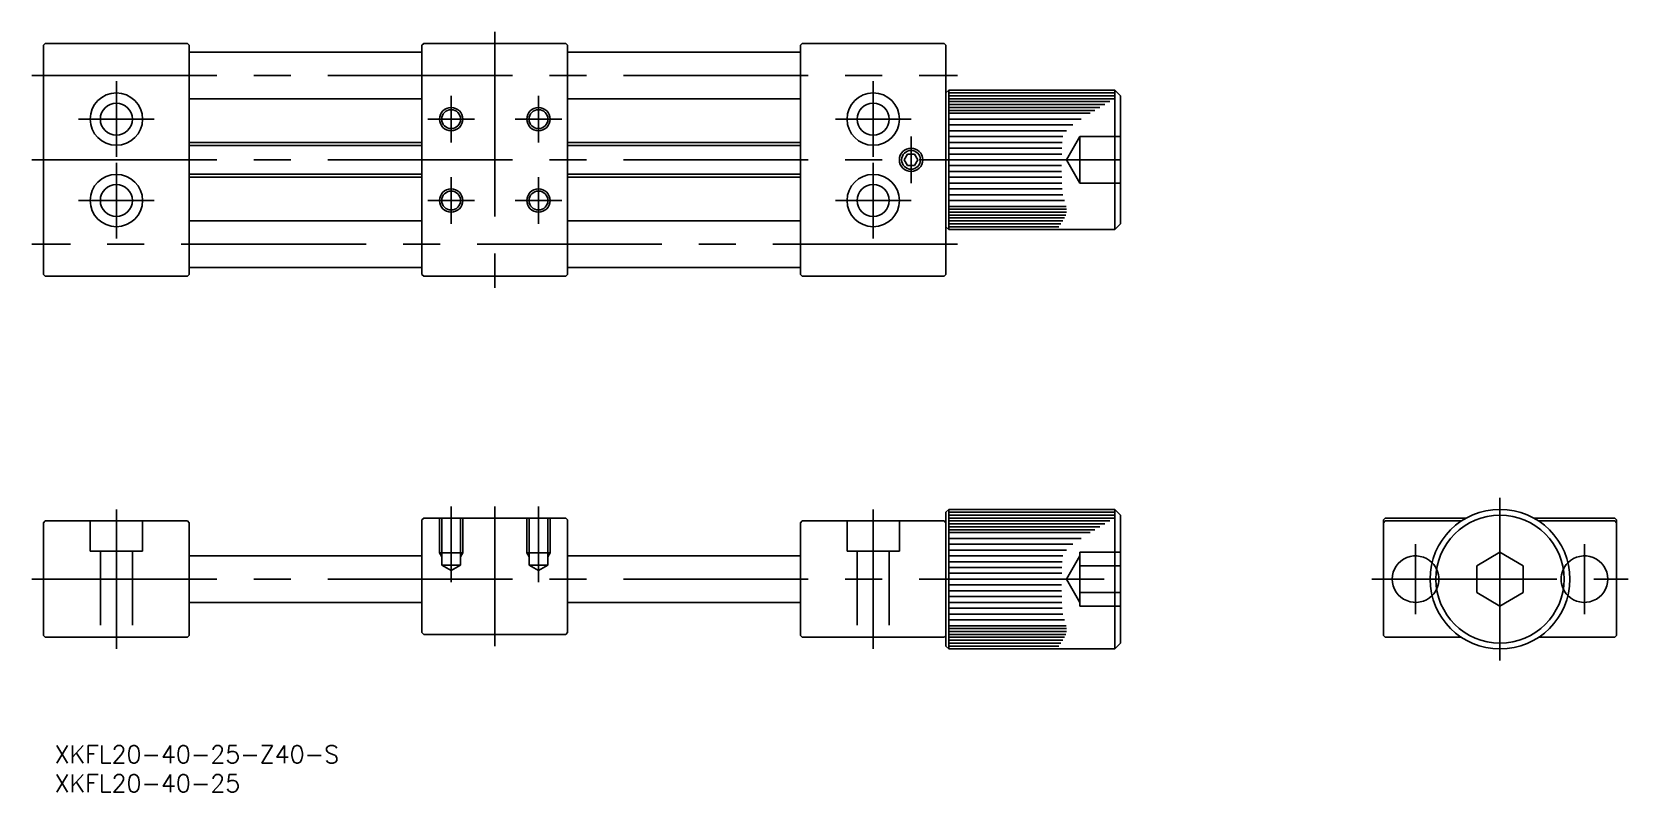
# Model space of a CAD drawing. Extents: x -252 to 22, y -37 to 94.
import ezdxf

# ---------------------------------------------------------------- set-up
doc = ezdxf.new("R2010")
doc.units = 0
doc.linetypes.add('CENTER', pattern=[50.8, 31.75, -6.35, 6.35, -6.35])
doc.linetypes.add('DASHED', pattern=[19.05, 12.7, -6.35])
doc.layers.get('0').update_dxf_attribs({"linetype": 'CONTINUOUS'})
doc.layers.add('CENTER', color=1, linetype='CONTINUOUS')
doc.styles.get("Standard").update_dxf_attribs({"font": 'txt.shx', "height": 3, "bigfont": 'bigfont.shx'})

# ---------------------------------------------------------------- blocks, each defined once
blk = doc.blocks.new('*U2')
at = {"color": 7, "linetype": 'CONTINUOUS'}
blk.add_text('XKFL20-40-25-Z40-S', height=3, dxfattribs=at).set_placement((-248.26, -31.61))
blk = doc.blocks.new('*U3')
at = {"color": 7, "linetype": 'CONTINUOUS'}
blk.add_text('XKFL20-40-25', height=3, dxfattribs=at).set_placement((-248.26, -36.61))

msp = doc.modelspace()

# ---------------------------------------------------------------- linework, layer by layer
at = {"color": 7, "linetype": 'CONTINUOUS'}
for p, q in [((-250.16, 91.79), (-249.86, 92.09)), ((-250.16, 91.79), (-250.16, 52.39)), ((-249.86, 92.09), (-225.46, 92.09)), ((-225.16, 91.79), (-225.46, 92.09)), ((-225.16, 91.79), (-225.16, 52.39)), ((-185.16, 90.59), (-225.16, 90.59)), ((-185.16, 91.79), (-184.86, 92.09)), ((-185.16, 91.79), (-185.16, 52.39)), ((-184.86, 92.09), (-160.46, 92.09)), ((-160.46, 92.09), (-160.16, 91.79)), ((-160.16, 91.79), (-160.16, 52.39)), ((-160.16, 90.59), (-120.16, 90.59)), ((-120.16, 91.79), (-119.86, 92.09)), ((-120.16, 91.79), (-120.16, 52.39)), ((-119.86, 92.09), (-95.46, 92.09)), ((-95.16, 91.79), (-95.46, 92.09)), ((-95.16, 91.79), (-95.16, 52.39)), ((-185.16, 82.59), (-225.16, 82.59)), ((-120.16, 82.59), (-160.16, 82.59)), ((-94.66, 84.09), (-95.16, 83.59)), ((-95.16, 83.59), (-95.16, 60.59)), ((-94.66, 84.09), (-66.16, 84.09)), ((-94.66, 84.09), (-94.66, 60.09)), ((-94.66, 83.59), (-66.16, 83.59)), ((-66.16, 83.09), (-94.66, 83.09)), ((-94.66, 82.59), (-66.16, 82.59)), ((-66.16, 84.09), (-66.16, 60.09)), ((-65.16, 83.09), (-66.16, 84.09)), ((-65.16, 83.09), (-65.16, 61.09)), ((-67.03, 82.09), (-94.66, 82.09)), ((-94.66, 81.59), (-67.9, 81.59)), ((-68.74, 81.09), (-94.66, 81.09)), ((-94.66, 80.59), (-69.57, 80.59)), ((-70.4, 80.09), (-94.66, 80.09)), ((-94.66, 79.09), (-71.94, 79.09)), ((-73.36, 78.09), (-94.66, 78.09)), ((-94.66, 77.09), (-74.47, 77.09)), ((-225.16, 75.09), (-185.16, 75.09)), ((-160.16, 75.09), (-120.16, 75.09)), ((-75.1, 76.09), (-94.66, 76.09)), ((-94.66, 75.09), (-75.21, 75.09)), ((-75.25, 74.09), (-94.66, 74.09)), ((-101.74, 73.09), (-102.32, 72.09)), ((-102.32, 72.09), (-101.74, 71.09)), ((-100.58, 73.09), (-101.74, 73.09)), ((-100.01, 72.09), (-100.58, 73.09)), ((-100.58, 71.09), (-100.01, 72.09)), ((-94.66, 73.09), (-75.28, 73.09)), ((-225.16, 69.09), (-185.16, 69.09)), ((-160.16, 69.09), (-120.16, 69.09)), ((-101.74, 71.09), (-100.58, 71.09)), ((-75.3, 71.09), (-94.66, 71.09)), ((-94.66, 70.09), (-75.29, 70.09)), ((-75.28, 69.09), (-94.66, 69.09)), ((-94.66, 68.09), (-75.25, 68.09)), ((-75.21, 67.09), (-94.66, 67.09)), ((-75.08, 66.09), (-94.66, 66.09)), ((-94.66, 65.09), (-74.83, 65.09)), ((-74.54, 64.09), (-94.66, 64.09)), ((-94.66, 63.59), (-74.45, 63.59)), ((-74.47, 63.09), (-94.66, 63.09)), ((-185.16, 61.59), (-225.16, 61.59)), ((-160.16, 61.59), (-120.16, 61.59)), ((-94.66, 60.09), (-95.16, 60.59)), ((-94.66, 62.59), (-74.59, 62.59)), ((-74.8, 62.09), (-94.66, 62.09)), ((-94.66, 61.59), (-75.09, 61.59)), ((-75.42, 61.09), (-94.66, 61.09)), ((-94.66, 60.59), (-75.78, 60.59)), ((-66.16, 60.09), (-65.16, 61.09)), ((-66.16, 60.09), (-94.66, 60.09)), ((-249.86, 52.09), (-250.16, 52.39)), ((-225.46, 52.09), (-225.16, 52.39)), ((-185.16, 53.59), (-225.16, 53.59)), ((-184.86, 52.09), (-185.16, 52.39)), ((-160.46, 52.09), (-160.16, 52.39)), ((-120.16, 53.59), (-160.16, 53.59)), ((-119.86, 52.09), (-120.16, 52.39)), ((-95.46, 52.09), (-95.16, 52.39)), ((-249.86, 52.09), (-225.46, 52.09)), ((-184.86, 52.09), (-160.46, 52.09)), ((-119.86, 52.09), (-95.46, 52.09)), ((-94.66, 12), (-95.16, 11.5)), ((-95.16, 11.5), (-95.16, -11.5)), ((-94.66, 12), (-66.16, 12)), ((-94.66, 12), (-94.66, -12)), ((-94.66, 11.5), (-66.16, 11.5)), ((-66.16, 11), (-94.66, 11)), ((-66.16, 12), (-66.16, -12)), ((-65.16, 11), (-66.16, 12)), ((-65.16, 11), (-65.16, -11)), ((-250.16, 9.7), (-249.86, 10)), ((-250.16, 9.7), (-250.16, -9.7)), ((-225.46, 10), (-249.86, 10)), ((-225.16, 9.7), (-225.46, 10)), ((-225.16, -9.7), (-225.16, 9.7)), ((-184.86, 10.5), (-185.16, 10.2)), ((-185.16, 10.2), (-185.16, -9.2)), ((-160.46, 10.5), (-184.86, 10.5)), ((-160.16, 10.2), (-160.46, 10.5)), ((-160.16, 10.2), (-160.16, -9.2)), ((-120.16, 9.7), (-119.86, 10)), ((-120.16, 9.7), (-120.16, -9.7)), ((-95.46, 10), (-119.86, 10)), ((-95.46, 10), (-95.16, 9.7)), ((-95.16, -9.7), (-95.16, 9.7)), ((-94.66, 10.5), (-66.16, 10.5)), ((-67.03, 10), (-94.66, 10)), ((-94.66, 9.5), (-67.9, 9.5)), ((-68.74, 9), (-94.66, 9)), ((-94.66, 8.5), (-69.57, 8.5)), ((-19.7, 10.5), (-20, 10.2)), ((-20, 10.2), (-20, -9.7)), ((-19.7, 10), (-20, 9.7)), ((-19.7, 10.5), (-5.81, 10.5)), ((-19.7, 10), (-6.63, 10)), ((5.81, 10.5), (19.7, 10.5)), ((6.63, 10), (19.7, 10)), ((19.7, 10.5), (20, 10.2)), ((19.7, 10), (20, 9.7)), ((20, 10.2), (20, -9.7)), ((-70.4, 8), (-94.66, 8)), ((-94.66, 7), (-71.94, 7)), ((-73.36, 6), (-94.66, 6)), ((-185.16, 4), (-225.16, 4)), ((-120.16, 4), (-160.16, 4)), ((-94.66, 5), (-74.47, 5)), ((-75.1, 4), (-94.66, 4)), ((-94.66, 3), (-75.21, 3)), ((0, 4.62), (-4, 2.31)), ((4, 2.31), (0, 4.62)), ((-75.25, 2), (-94.66, 2)), ((-94.66, 1), (-75.28, 1)), ((-4, 2.31), (-4, -2.31)), ((4, -2.31), (4, 2.31)), ((-75.3, -1), (-94.66, -1)), ((-94.66, -2), (-75.29, -2)), ((-4, -2.31), (0, -4.62)), ((0, -4.62), (4, -2.31)), ((-225.16, -4), (-185.16, -4)), ((-160.16, -4), (-120.16, -4)), ((-75.28, -3), (-94.66, -3)), ((-94.66, -4), (-75.25, -4)), ((-75.21, -5), (-94.66, -5)), ((-75.08, -6), (-94.66, -6)), ((-94.66, -7), (-74.83, -7)), ((-74.54, -8), (-94.66, -8)), ((-249.86, -10), (-250.16, -9.7)), ((-249.86, -10), (-225.46, -10)), ((-225.46, -10), (-225.16, -9.7)), ((-184.86, -9.5), (-185.16, -9.2)), ((-184.86, -9.5), (-160.46, -9.5)), ((-160.46, -9.5), (-160.16, -9.2)), ((-119.86, -10), (-120.16, -9.7)), ((-119.86, -10), (-95.46, -10)), ((-95.46, -10), (-95.16, -9.7)), ((-94.66, -8.5), (-74.45, -8.5)), ((-74.47, -9), (-94.66, -9)), ((-94.66, -9.5), (-74.59, -9.5)), ((-74.8, -10), (-94.66, -10)), ((-94.66, -10.5), (-75.09, -10.5)), ((-19.7, -10), (-20, -9.7)), ((-19.7, -10), (-6.63, -10)), ((6.63, -10), (19.7, -10)), ((19.7, -10), (20, -9.7)), ((-94.66, -12), (-95.16, -11.5)), ((-75.42, -11), (-94.66, -11)), ((-94.66, -11.5), (-75.78, -11.5)), ((-66.16, -12), (-94.66, -12)), ((-66.16, -12), (-65.16, -11))]:
    msp.add_line(p, q, dxfattribs=at)
at = {"color": 3, "linetype": 'CONTINUOUS'}
for p, q in [((-225.16, 74.54), (-185.16, 74.54)), ((-160.16, 74.54), (-120.16, 74.54)), ((-225.16, 69.63), (-185.16, 69.63)), ((-160.16, 69.63), (-120.16, 69.63))]:
    msp.add_line(p, q, dxfattribs=at)
at = {"color": 3, "linetype": 'DASHED'}
for p, q in [((-74.47, 72.09), (-72.16, 76.09)), ((-65.16, 76.09), (-72.16, 76.09)), ((-72.16, 76.09), (-72.16, 68.09)), ((-74.47, 72.09), (-72.16, 68.09)), ((-65.16, 72.09), (-72.16, 72.09)), ((-65.16, 68.09), (-72.16, 68.09)), ((-242.16, 10), (-242.16, 4.8)), ((-233.16, 4.8), (-233.16, 10)), ((-182.16, 10.5), (-182.16, 4.5)), ((-181.78, 10.5), (-181.78, 2.4)), ((-178.54, 10.5), (-178.54, 2.4)), ((-178.16, 10.5), (-178.16, 4.5)), ((-167.16, 10.5), (-167.16, 4.5)), ((-166.78, 10.5), (-166.78, 2.4)), ((-163.54, 10.5), (-163.54, 2.4)), ((-163.16, 10.5), (-163.16, 4.5)), ((-112.16, 10), (-112.16, 4.8)), ((-103.16, 4.8), (-103.16, 10)), ((-242.16, 4.8), (-233.16, 4.8)), ((-240.41, 4.8), (-240.41, -10)), ((-234.91, 4.8), (-234.91, -10)), ((-182.16, 4.5), (-181.78, 3.84)), ((-178.16, 4.5), (-182.16, 4.5)), ((-178.16, 4.5), (-178.54, 3.84)), ((-167.16, 4.5), (-166.78, 3.84)), ((-163.16, 4.5), (-167.16, 4.5)), ((-163.16, 4.5), (-163.54, 3.84)), ((-112.16, 4.8), (-103.16, 4.8)), ((-110.41, 4.8), (-110.41, -10)), ((-104.91, 4.8), (-104.91, -10)), ((-74.47, 0), (-72.16, 4)), ((-72.16, 4.62), (-72.16, -4.62)), ((-72.16, 4.62), (-65.16, 4.62)), ((-181.78, 2.4), (-180.16, 1.46)), ((-178.54, 2.4), (-181.78, 2.4)), ((-178.54, 2.4), (-180.16, 1.46)), ((-166.78, 2.4), (-165.16, 1.46)), ((-163.54, 2.4), (-166.78, 2.4)), ((-163.54, 2.4), (-165.16, 1.46)), ((-74.47, 0), (-72.16, -4)), ((-72.16, 2.31), (-65.16, 2.31)), ((-72.16, -2.31), (-65.16, -2.31)), ((-72.16, -4.62), (-65.16, -4.62))]:
    msp.add_line(p, q, dxfattribs=at)
at = {"color": 7, "linetype": 'CONTINUOUS'}
for centre, radius in [((-237.66, 79.09), 4.5), ((-107.66, 79.09), 4.5), ((-237.66, 79.09), 2.75), ((-180.16, 79.09), 1.62), ((-165.16, 79.09), 1.62), ((-107.66, 79.09), 2.75), ((-101.16, 72.09), 1.62), ((-237.66, 65.09), 4.5), ((-107.66, 65.09), 4.5), ((-237.66, 65.09), 2.75), ((-180.16, 65.09), 1.62), ((-165.16, 65.09), 1.62), ((-107.66, 65.09), 2.75), ((0, 0), 12), ((0, 0), 11)]:
    msp.add_circle(centre, radius, dxfattribs=at)
at = {"color": 3, "linetype": 'CONTINUOUS'}
for centre in [(-180.16, 79.09), (-165.16, 79.09), (-101.16, 72.09), (-180.16, 65.09), (-165.16, 65.09)]:
    msp.add_circle(centre, 2, dxfattribs=at)
at = {"color": 7, "linetype": 'CONTINUOUS'}
for centre, start, end in [((-14.5, 0), 44.8422, 315.1578), ((14.5, 0), 224.8422, 135.1578)]:
    msp.add_arc(centre, 4, start, end, dxfattribs=at)
at = {"color": 3, "linetype": 'DASHED'}
for centre, start, end in [((-14.5, 0), 315.1578, 44.8422), ((14.5, 0), 135.1578, 224.8422)]:
    msp.add_arc(centre, 4, start, end, dxfattribs=at)
at = {"layer": 'CENTER', "color": 1, "linetype": 'CENTER'}
for p, q in [((-172.66, 94.09), (-172.66, 50.09)), ((-252.16, 86.59), (-93.16, 86.59)), ((-237.66, 85.59), (-237.66, 72.59)), ((-107.66, 85.59), (-107.66, 72.59)), ((-180.16, 83.09), (-180.16, 75.09)), ((-165.16, 83.09), (-165.16, 75.09)), ((-231.16, 79.09), (-244.16, 79.09)), ((-184.16, 79.09), (-176.16, 79.09)), ((-169.16, 79.09), (-161.16, 79.09)), ((-114.16, 79.09), (-101.16, 79.09)), ((-101.16, 76.09), (-101.16, 68.09)), ((-252.16, 72.09), (-63.16, 72.09)), ((-237.66, 71.59), (-237.66, 58.59)), ((-107.66, 71.59), (-107.66, 58.59)), ((-180.16, 69.09), (-180.16, 61.09)), ((-165.16, 69.09), (-165.16, 61.09)), ((-231.16, 65.09), (-244.16, 65.09)), ((-184.16, 65.09), (-176.16, 65.09)), ((-169.16, 65.09), (-161.16, 65.09)), ((-114.16, 65.09), (-101.16, 65.09)), ((-93.16, 57.59), (-252.16, 57.59)), ((0, 14), (0, -14)), ((-237.66, 12), (-237.66, -12)), ((-180.16, 12.5), (-180.16, -0.54)), ((-172.66, 12.5), (-172.66, -11.5)), ((-165.16, 12.5), (-165.16, -0.54)), ((-107.66, 12), (-107.66, -12)), ((-14.5, 6), (-14.5, -6)), ((14.5, 6), (14.5, -6)), ((-252.16, 0), (-63.16, 0)), ((-22, 0), (22, 0)), ((-4, 0), (4, 0))]:
    msp.add_line(p, q, dxfattribs=at)

# ---------------------------------------------------------------- block references
at = {"color": 7, "linetype": 'CONTINUOUS'}
for name in ['*U2', '*U3']:
    msp.add_blockref(name, (0, 0), dxfattribs=at)

doc.saveas('drawing.dxf')
